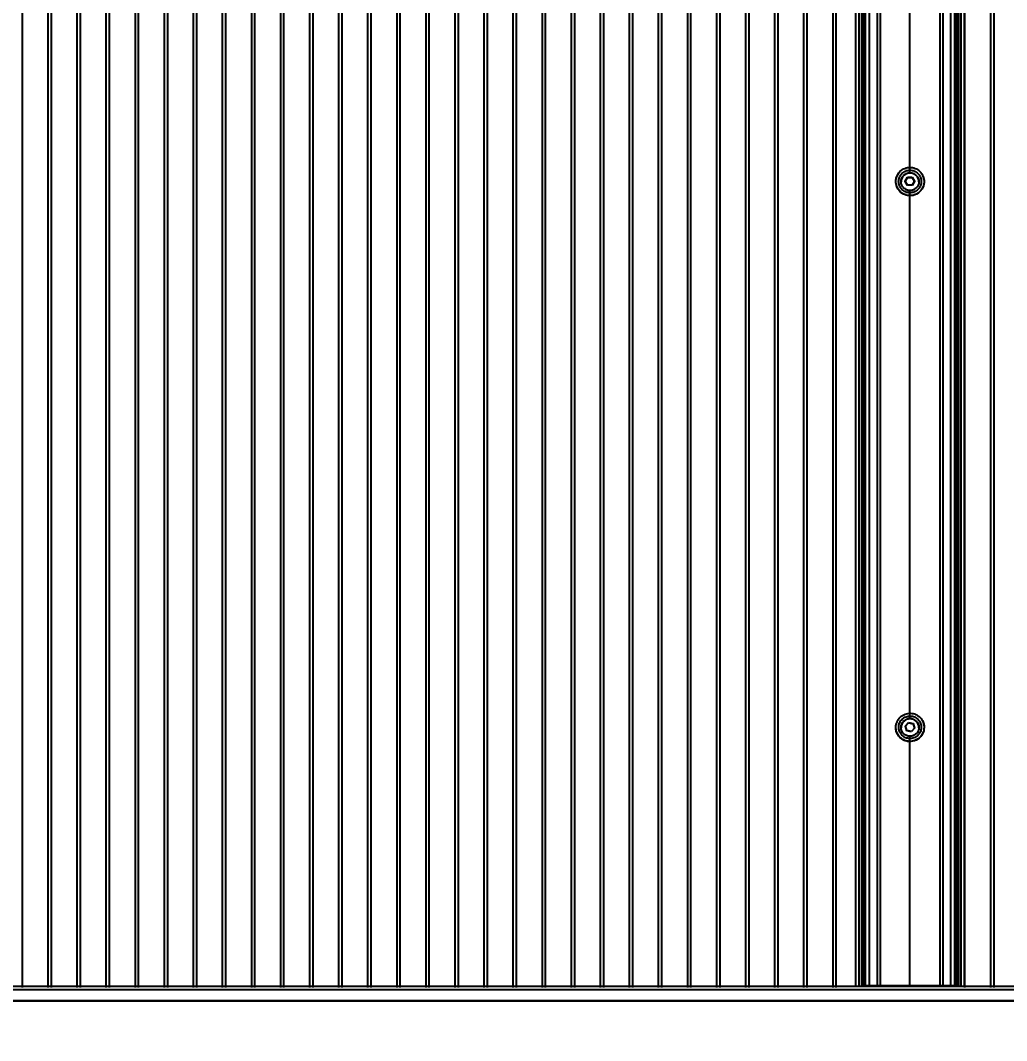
# Model space of a CAD drawing. Header units: millimetres. Extents: x 4625 to 14334, y 16216 to 31562.
# Drawn here: x 11297 to 11908, y 26854 to 27486 of the extents above; entities that cross this region are included whole.
import ezdxf

# ---------------------------------------------------------------- set-up
doc = ezdxf.new("R2010")
doc.units = ezdxf.units.MM
doc.header["$LTSCALE"] = 3
doc.layers.add('Default', color=7, linetype='Continuous')
doc.styles.get("Standard").update_dxf_attribs({"font": 'arial.ttf'})
doc.dimstyles.new('MATEUSZ', dxfattribs={"dimtxt": 35, "dimasz": 16, "dimexe": 0.18, "dimexo": 0.0625, "dimgap": 0.09, "dimtad": 0, "dimdec": 0, "dimdsep": 46, "dimtxsty": 'Standard', "dimblk": 'DOT', "dimcen": 0.09, "dimse1": 1, "dimse2": 1, "dimadec": 0, "dimazin": 0, "dimtfac": 1, "dimtdec": 0, "dimtofl": 0, "dimtmove": 0, "dimatfit": 3, "dimfxl": 1, "dimtolj": 1, "dimtzin": 0, "dimlwd": 9, "dimlwe": 9, "dimarcsym": 0})

# ---------------------------------------------------------------- blocks, each defined once
blk = doc.blocks.new('_Dot')
at = {"color": 0, "linetype": 'ByBlock', "lineweight": -2}
blk.add_line((-0.5, 0), (-1, 0), dxfattribs=at)
at = {"color": 0, "linetype": 'ByBlock', "const_width": 0.5}
blk.add_lwpolyline([(-0.25, 0, 1), (0.25, 0, 1)], format="xyb", close=True, dxfattribs=at)
blk = doc.blocks.new('*D31')
at = {"color": 0, "lineweight": 9, "transparency": 16777216}
for p, q in [((5803.89, 26303.39), (9576.19, 26303.39)), ((13713.73, 26303.39), (9941.43, 26303.39))]:
    blk.add_line(p, q, dxfattribs=at)
at = {"layer": 'Defpoints', "color": 0, "transparency": 16777216}
for p in [(5787.89, 28729.99), (13729.73, 28729.99), (13729.73, 26303.39)]:
    blk.add_point(p, dxfattribs=at)
at = {"color": 0, "lineweight": 9, "transparency": 16777216, "xscale": 16, "yscale": 16, "zscale": 16, "rotation": 180}
blk.add_blockref('_Dot', (5787.89, 26303.39), dxfattribs=at)
at = {"color": 0, "lineweight": 9, "transparency": 16777216, "xscale": 16, "yscale": 16, "zscale": 16}
blk.add_blockref('_Dot', (13729.73, 26303.39), dxfattribs=at)
at = {"color": 0, "transparency": 16777216, "insert": (9758.81, 26303.39), "char_height": 123, "attachment_point": 5}
blk.add_mtext('\\A1;7942', dxfattribs=at)

msp = doc.modelspace()

# ---------------------------------------------------------------- linework, layer by layer
at = {"layer": 'Default'}
for p, q in [((11298.31, 28706.81), (11298.31, 26887.25)), ((11314.31, 28706.81), (11314.31, 26887.25)), ((11316.31, 28706.81), (11316.31, 26887.25)), ((11332.31, 28706.81), (11332.31, 26887.25)), ((11334.31, 28706.81), (11334.31, 26887.25)), ((11350.31, 28706.81), (11350.31, 26887.25)), ((11352.31, 28706.81), (11352.31, 26887.25)), ((11368.31, 28706.81), (11368.31, 26887.25)), ((11370.31, 28706.81), (11370.31, 26887.25)), ((11386.31, 28706.81), (11386.31, 26887.25)), ((11388.31, 28706.81), (11388.31, 26887.25)), ((11404.31, 28706.81), (11404.31, 26887.25)), ((11406.31, 28706.81), (11406.31, 26887.25)), ((11422.31, 28706.81), (11422.31, 26887.25)), ((11424.31, 28706.81), (11424.31, 26887.25)), ((11440.31, 28706.81), (11440.31, 26887.25)), ((11442.31, 28706.81), (11442.31, 26887.25)), ((11458.31, 28706.81), (11458.31, 26887.25)), ((11460.31, 28706.81), (11460.31, 26887.25)), ((11476.31, 28706.81), (11476.31, 26887.25)), ((11478.31, 28706.81), (11478.31, 26887.25)), ((11494.31, 28706.81), (11494.31, 26887.25)), ((11496.31, 28706.81), (11496.31, 26887.25)), ((11512.31, 28706.81), (11512.31, 26887.25)), ((11514.31, 28706.81), (11514.31, 26887.25)), ((11530.31, 28706.81), (11530.31, 26887.25)), ((11532.31, 28706.81), (11532.31, 26887.25)), ((11548.31, 28706.81), (11548.31, 26887.25)), ((11550.31, 28706.81), (11550.31, 26887.25)), ((11566.31, 28706.81), (11566.31, 26887.25)), ((11568.31, 28706.81), (11568.31, 26887.25)), ((11584.31, 28706.81), (11584.31, 26887.25)), ((11586.31, 28706.81), (11586.31, 26887.25)), ((11602.31, 28706.81), (11602.31, 26887.25)), ((11604.31, 28706.81), (11604.31, 26887.25)), ((11620.31, 28706.81), (11620.31, 26887.25)), ((11622.31, 28706.81), (11622.31, 26887.25)), ((11638.31, 28706.81), (11638.31, 26887.25)), ((11640.31, 28706.81), (11640.31, 26887.25)), ((11656.31, 28706.81), (11656.31, 26887.25)), ((11658.31, 28706.81), (11658.31, 26887.25)), ((11674.31, 28706.81), (11674.31, 26887.25)), ((11676.31, 28706.81), (11676.31, 26887.25)), ((11692.31, 28706.81), (11692.31, 26887.25)), ((11694.31, 28706.81), (11694.31, 26887.25)), ((11710.31, 28706.81), (11710.31, 26887.25)), ((11712.31, 28706.81), (11712.31, 26887.25)), ((11728.31, 28706.81), (11728.31, 26887.25)), ((11730.31, 28706.81), (11730.31, 26887.25)), ((11746.31, 28706.81), (11746.31, 26887.25)), ((11748.31, 28706.81), (11748.31, 26887.25)), ((11764.31, 28706.81), (11764.31, 26887.25)), ((11766.31, 28706.81), (11766.31, 26887.25)), ((11782.31, 28706.81), (11782.31, 26887.25)), ((11784.31, 28706.81), (11784.31, 26887.25)), ((11800.31, 28706.81), (11800.31, 26887.25)), ((11802.31, 28706.81), (11802.31, 26887.25)), ((11814.64, 26887.39), (11814.64, 28706.95)), ((11816.64, 26887.84), (11816.64, 28707.4)), ((11818.14, 28707.83), (11818.14, 26888.27)), ((11818.26, 26887.98), (11818.26, 28707.54)), ((11818.95, 28707.9), (11818.95, 26888.34)), ((11819.89, 28707.74), (11819.89, 26888.19)), ((11819.89, 28707.54), (11819.89, 26887.98)), ((11820.64, 26887.98), (11820.64, 28707.54)), ((11823.14, 26888.09), (11823.14, 28707.64)), ((11827.89, 28707.82), (11827.89, 26888.27)), ((11829.64, 28707.82), (11829.64, 26888.26)), ((11866.64, 28707.82), (11866.64, 26888.26)), ((11868.39, 28707.82), (11868.39, 26888.27)), ((11873.14, 28707.64), (11873.14, 26888.09)), ((11875.64, 28707.54), (11875.64, 26887.98)), ((11875.89, 28707.51), (11875.89, 26887.95)), ((11876.39, 28707.74), (11876.39, 26888.19)), ((11876.39, 28707.54), (11876.39, 26887.98)), ((11877.33, 28707.9), (11877.33, 26888.34)), ((11878.03, 28707.54), (11878.03, 26887.98)), ((11878.14, 28707.83), (11878.14, 26888.27)), ((11879.64, 28707.4), (11879.64, 26887.84)), ((11881.64, 28706.95), (11881.64, 26887.39)), ((11881.97, 28706.81), (11881.97, 26887.25)), ((11897.97, 28706.81), (11897.97, 26887.25)), ((11899.97, 28706.81), (11899.97, 26887.25)), ((11848.14, 27391.56), (11848.14, 27718.51)), ((11845.25, 27386.16), (11846.7, 27388.65)), ((11846.7, 27388.65), (11849.58, 27388.65)), ((11849.58, 27388.65), (11851.03, 27386.16)), ((11846.7, 27383.67), (11845.25, 27386.16)), ((11848.14, 27053.64), (11848.14, 27380.59)), ((11851.03, 27386.16), (11849.58, 27383.67)), ((11845.33, 27048.88), (11847.29, 27050.99)), ((11846.18, 27046.13), (11845.33, 27048.88)), ((11848.99, 27045.48), (11846.18, 27046.13)), ((11847.29, 27050.99), (11847.29, 27051.17)), ((11847.29, 27050.99), (11850.11, 27050.35)), ((11850.11, 27050.35), (11850.95, 27047.59)), ((11850.95, 27047.59), (11850.95, 27047.77)), ((11848.14, 26888.54), (11848.14, 27042.66)), ((11015.31, 26887.98), (13561.81, 26887.98)), ((11015.31, 26885.99), (13561.81, 26885.99)), ((13530.24, 26878.9), (11044.06, 26878.9)), ((11044.33, 26878.91), (13530.21, 26878.91))]:
    msp.add_line(p, q, dxfattribs=at)
for points in [[(11848.14, 27377.43, 0), (11847.35, 27377.47, 0), (11846.55, 27377.58, 0), (11845.73, 27377.77, 0), (11844.92, 27378.04, 0), (11844.12, 27378.41, 0), (11843.35, 27378.85, 0), (11842.63, 27379.38, 0), (11841.95, 27379.99, 0), (11841.35, 27380.66, 0), (11840.82, 27381.38, 0), (11840.37, 27382.15, 0), (11840, 27382.95, 0), (11839.73, 27383.76, 0), (11839.54, 27384.57, 0), (11839.43, 27385.38, 0), (11839.39, 27386.16, 0), (11839.43, 27386.94, 0), (11839.54, 27387.75, 0), (11839.73, 27388.56, 0), (11840, 27389.37, 0), (11840.37, 27390.17, 0), (11840.82, 27390.94, 0), (11841.35, 27391.66, 0), (11841.95, 27392.33, 0), (11842.63, 27392.94, 0), (11843.35, 27393.47, 0), (11844.12, 27393.91, 0), (11844.92, 27394.28, 0), (11845.73, 27394.55, 0), (11846.55, 27394.74, 0), (11847.35, 27394.85, 0), (11848.14, 27394.89, 0), (11848.93, 27394.85, 0), (11849.73, 27394.74, 0), (11850.55, 27394.55, 0), (11851.36, 27394.28, 0), (11852.16, 27393.91, 0), (11852.93, 27393.47, 0), (11853.66, 27392.94, 0), (11854.33, 27392.33, 0), (11854.93, 27391.66, 0), (11855.46, 27390.94, 0), (11855.91, 27390.17, 0), (11856.28, 27389.37, 0), (11856.55, 27388.56, 0), (11856.74, 27387.75, 0), (11856.86, 27386.94, 0), (11856.89, 27386.16, 0), (11856.86, 27385.38, 0), (11856.74, 27384.57, 0), (11856.55, 27383.76, 0), (11856.28, 27382.95, 0), (11855.91, 27382.15, 0), (11855.46, 27381.38, 0), (11854.93, 27380.66, 0), (11854.33, 27379.99, 0), (11853.66, 27379.38, 0), (11852.93, 27378.85, 0), (11852.16, 27378.41, 0), (11851.36, 27378.04, 0), (11850.55, 27377.77, 0), (11849.73, 27377.58, 0), (11848.93, 27377.47, 0)], [(11848.14, 27379.18, 0), (11847.51, 27379.21, 0), (11846.87, 27379.29, 0), (11846.21, 27379.45, 0), (11845.56, 27379.67, 0), (11844.93, 27379.96, 0), (11844.31, 27380.32, 0), (11843.73, 27380.74, 0), (11843.19, 27381.22, 0), (11842.71, 27381.76, 0), (11842.28, 27382.34, 0), (11841.92, 27382.95, 0), (11841.63, 27383.59, 0), (11841.41, 27384.24, 0), (11841.26, 27384.89, 0), (11841.17, 27385.53, 0), (11841.14, 27386.16, 0), (11841.17, 27386.79, 0), (11841.26, 27387.43, 0), (11841.41, 27388.08, 0), (11841.63, 27388.73, 0), (11841.92, 27389.37, 0), (11842.28, 27389.98, 0), (11842.71, 27390.56, 0), (11843.19, 27391.1, 0), (11843.73, 27391.58, 0), (11844.31, 27392, 0), (11844.93, 27392.36, 0), (11845.56, 27392.65, 0), (11846.21, 27392.87, 0), (11846.87, 27393.03, 0), (11847.51, 27393.11, 0), (11848.14, 27393.14, 0), (11848.77, 27393.11, 0), (11849.41, 27393.03, 0), (11850.07, 27392.87, 0), (11850.72, 27392.65, 0), (11851.36, 27392.36, 0), (11851.97, 27392, 0), (11852.55, 27391.58, 0), (11853.09, 27391.1, 0), (11853.58, 27390.56, 0), (11854, 27389.98, 0), (11854.36, 27389.37, 0), (11854.65, 27388.73, 0), (11854.87, 27388.08, 0), (11855.02, 27387.43, 0), (11855.11, 27386.79, 0), (11855.14, 27386.16, 0), (11855.11, 27385.53, 0), (11855.02, 27384.89, 0), (11854.87, 27384.24, 0), (11854.65, 27383.59, 0), (11854.36, 27382.95, 0), (11854, 27382.34, 0), (11853.58, 27381.76, 0), (11853.09, 27381.22, 0), (11852.55, 27380.74, 0), (11851.97, 27380.32, 0), (11851.36, 27379.96, 0), (11850.72, 27379.67, 0), (11850.07, 27379.45, 0), (11849.41, 27379.29, 0), (11848.77, 27379.21, 0)], [(11850.09, 27056.74, 0), (11850.85, 27056.53, 0), (11851.61, 27056.25, 0), (11852.36, 27055.88, 0), (11853.09, 27055.43, 0), (11853.79, 27054.9, 0), (11854.44, 27054.29, 0), (11855.03, 27053.61, 0), (11855.55, 27052.88, 0), (11855.99, 27052.09, 0), (11856.35, 27051.26, 0), (11856.61, 27050.41, 0), (11856.79, 27049.56, 0), (11856.88, 27048.7, 0), (11856.88, 27047.87, 0), (11856.81, 27047.06, 0), (11856.67, 27046.29, 0), (11856.46, 27045.53, 0), (11856.17, 27044.77, 0), (11855.8, 27044.02, 0), (11855.35, 27043.29, 0), (11854.82, 27042.6, 0), (11854.21, 27041.95, 0), (11853.53, 27041.36, 0), (11852.79, 27040.84, 0), (11852, 27040.4, 0), (11851.17, 27040.05, 0), (11850.32, 27039.78, 0), (11849.47, 27039.61, 0), (11848.61, 27039.52, 0), (11847.77, 27039.51, 0), (11846.96, 27039.59, 0), (11846.19, 27039.73, 0), (11845.43, 27039.94, 0), (11844.67, 27040.22, 0), (11843.92, 27040.59, 0), (11843.19, 27041.04, 0), (11842.49, 27041.57, 0), (11841.84, 27042.18, 0), (11841.25, 27042.86, 0), (11840.73, 27043.6, 0), (11840.29, 27044.38, 0), (11839.93, 27045.21, 0), (11839.67, 27046.06, 0), (11839.49, 27046.91, 0), (11839.4, 27047.77, 0), (11839.4, 27048.6, 0), (11839.47, 27049.41, 0), (11839.61, 27050.18, 0), (11839.82, 27050.94, 0), (11840.11, 27051.7, 0), (11840.48, 27052.45, 0), (11840.93, 27053.18, 0), (11841.46, 27053.87, 0), (11842.07, 27054.52, 0), (11842.75, 27055.11, 0), (11843.49, 27055.63, 0), (11844.28, 27056.07, 0), (11845.11, 27056.42, 0), (11845.96, 27056.69, 0), (11846.82, 27056.86, 0), (11847.67, 27056.95, 0), (11848.51, 27056.96, 0), (11849.32, 27056.88, 0)], [(11849.7, 27055.04, 0), (11850.31, 27054.87, 0), (11850.92, 27054.65, 0), (11851.52, 27054.35, 0), (11852.1, 27053.99, 0), (11852.66, 27053.57, 0), (11853.18, 27053.08, 0), (11853.65, 27052.54, 0), (11854.07, 27051.95, 0), (11854.42, 27051.32, 0), (11854.71, 27050.66, 0), (11854.92, 27049.98, 0), (11855.06, 27049.29, 0), (11855.13, 27048.61, 0), (11855.13, 27047.94, 0), (11855.08, 27047.3, 0), (11854.96, 27046.68, 0), (11854.8, 27046.07, 0), (11854.57, 27045.47, 0), (11854.27, 27044.86, 0), (11853.91, 27044.28, 0), (11853.48, 27043.73, 0), (11853, 27043.21, 0), (11852.45, 27042.74, 0), (11851.86, 27042.32, 0), (11851.23, 27041.97, 0), (11850.57, 27041.69, 0), (11849.89, 27041.47, 0), (11849.2, 27041.33, 0), (11848.52, 27041.26, 0), (11847.85, 27041.26, 0), (11847.2, 27041.32, 0), (11846.58, 27041.43, 0), (11845.97, 27041.6, 0), (11845.36, 27041.83, 0), (11844.76, 27042.12, 0), (11844.18, 27042.48, 0), (11843.62, 27042.9, 0), (11843.1, 27043.39, 0), (11842.63, 27043.93, 0), (11842.21, 27044.52, 0), (11841.86, 27045.15, 0), (11841.57, 27045.81, 0), (11841.36, 27046.49, 0), (11841.22, 27047.18, 0), (11841.15, 27047.86, 0), (11841.15, 27048.53, 0), (11841.2, 27049.17, 0), (11841.32, 27049.79, 0), (11841.48, 27050.4, 0), (11841.71, 27051.01, 0), (11842.01, 27051.61, 0), (11842.37, 27052.19, 0), (11842.8, 27052.75, 0), (11843.28, 27053.26, 0), (11843.83, 27053.73, 0), (11844.42, 27054.15, 0), (11845.05, 27054.5, 0), (11845.71, 27054.78, 0), (11846.39, 27055, 0), (11847.08, 27055.14, 0), (11847.76, 27055.21, 0), (11848.43, 27055.21, 0), (11849.08, 27055.15, 0)]]:
    msp.add_polyline3d(points, close=True, dxfattribs=at)
for points in [[(11848.14, 27377.35, 0), (11847.01, 27377.42, 0), (11845.84, 27377.65, 0), (11844.68, 27378.06, 0), (11843.56, 27378.64, 0), (11842.51, 27379.39, 0), (11841.58, 27380.3, 0), (11840.8, 27381.32, 0), (11840.19, 27382.43, 0), (11839.75, 27383.59, 0), (11839.49, 27384.75, 0), (11839.39, 27385.89, 0), (11839.44, 27387.01, 0), (11839.65, 27388.17, 0), (11840.02, 27389.33, 0), (11840.58, 27390.46, 0), (11841.3, 27391.52, 0)], [(11842.64, 27386.07, 0), (11842.67, 27386.59, 0), (11842.74, 27387.12, 0), (11842.88, 27387.65, 0), (11843.06, 27388.17, 0), (11843.3, 27388.67, 0), (11843.58, 27389.13, 0), (11843.9, 27389.56, 0), (11844.25, 27389.95, 0), (11844.64, 27390.31, 0), (11845.07, 27390.63, 0), (11845.54, 27390.91, 0), (11846.04, 27391.14, 0), (11846.55, 27391.33, 0), (11847.08, 27391.46, 0), (11847.62, 27391.54, 0), (11848.14, 27391.56, 0)], [(11853.64, 27385.93, 0), (11853.61, 27386.45, 0), (11853.54, 27386.98, 0), (11853.41, 27387.51, 0), (11853.22, 27388.03, 0), (11852.99, 27388.53, 0), (11852.7, 27388.99, 0), (11852.38, 27389.42, 0), (11852.03, 27389.81, 0), (11851.64, 27390.17, 0), (11851.21, 27390.49, 0), (11850.74, 27390.77, 0), (11850.25, 27391, 0), (11849.73, 27391.19, 0), (11849.2, 27391.32, 0), (11848.67, 27391.4, 0), (11848.14, 27391.42, 0), (11847.62, 27391.4, 0), (11847.08, 27391.32, 0), (11846.55, 27391.19, 0), (11846.04, 27391, 0), (11845.54, 27390.77, 0), (11845.07, 27390.49, 0), (11844.64, 27390.17, 0), (11844.25, 27389.81, 0), (11843.9, 27389.42, 0), (11843.58, 27388.99, 0), (11843.3, 27388.53, 0), (11843.06, 27388.03, 0), (11842.88, 27387.51, 0), (11842.74, 27386.98, 0), (11842.67, 27386.45, 0), (11842.64, 27385.93, 0)], [(11845.25, 27386.34, 0), (11846.7, 27388.83, 0)], [(11846.7, 27388.83, 0), (11849.58, 27388.83, 0)], [(11848.14, 27391.56, 0), (11848.67, 27391.54, 0), (11849.2, 27391.46, 0), (11849.73, 27391.33, 0), (11850.25, 27391.14, 0), (11850.74, 27390.91, 0), (11851.21, 27390.63, 0), (11851.64, 27390.31, 0), (11852.03, 27389.95, 0), (11852.38, 27389.56, 0), (11852.7, 27389.13, 0), (11852.99, 27388.67, 0), (11853.22, 27388.17, 0), (11853.41, 27387.65, 0), (11853.54, 27387.12, 0), (11853.61, 27386.59, 0), (11853.64, 27386.07, 0)], [(11856.17, 27389.55, 0), (11856.54, 27388.52, 0), (11856.78, 27387.49, 0), (11856.88, 27386.47, 0), (11856.87, 27385.48, 0), (11856.74, 27384.46, 0), (11856.48, 27383.43, 0), (11856.08, 27382.41, 0), (11855.54, 27381.42, 0), (11854.87, 27380.5, 0), (11854.08, 27379.67, 0), (11853.19, 27378.95, 0), (11852.22, 27378.36, 0), (11851.21, 27377.9, 0), (11850.17, 27377.59, 0), (11849.14, 27377.41, 0), (11848.14, 27377.35, 0)], [(11849.58, 27388.83, 0), (11851.03, 27386.34, 0)], [(11848.14, 27380.59, 0), (11847.62, 27380.62, 0), (11847.08, 27380.69, 0), (11846.55, 27380.82, 0), (11846.04, 27381.01, 0), (11845.54, 27381.24, 0), (11845.07, 27381.52, 0), (11844.64, 27381.84, 0), (11844.25, 27382.19, 0), (11843.9, 27382.58, 0), (11843.58, 27383.01, 0), (11843.3, 27383.48, 0), (11843.06, 27383.97, 0), (11842.88, 27384.49, 0), (11842.74, 27385.01, 0), (11842.67, 27385.55, 0), (11842.64, 27386.07, 0)], [(11846.7, 27383.84, 0), (11845.25, 27386.34, 0)], [(11849.58, 27383.84, 0), (11846.7, 27383.84, 0)], [(11853.64, 27386.07, 0), (11853.61, 27385.55, 0), (11853.54, 27385.01, 0), (11853.41, 27384.49, 0), (11853.22, 27383.97, 0), (11852.99, 27383.48, 0), (11852.7, 27383.01, 0), (11852.38, 27382.58, 0), (11852.03, 27382.19, 0), (11851.64, 27381.84, 0), (11851.21, 27381.52, 0), (11850.74, 27381.24, 0), (11850.25, 27381.01, 0), (11849.73, 27380.82, 0), (11849.2, 27380.69, 0), (11848.67, 27380.62, 0), (11848.14, 27380.59, 0)], [(11851.03, 27386.34, 0), (11849.58, 27383.84, 0)], [(11855.8, 27052.38, 0), (11856.29, 27051.34, 0), (11856.63, 27050.26, 0), (11856.83, 27049.17, 0), (11856.89, 27048.09, 0), (11856.82, 27047.06, 0), (11856.64, 27046.07, 0), (11856.34, 27045.11, 0), (11855.91, 27044.15, 0), (11855.36, 27043.21, 0), (11854.66, 27042.33, 0), (11853.85, 27041.54, 0), (11852.93, 27040.85, 0), (11851.93, 27040.28, 0), (11850.87, 27039.86, 0), (11849.78, 27039.58, 0), (11848.69, 27039.44, 0), (11847.62, 27039.44, 0), (11846.6, 27039.56, 0), (11845.63, 27039.79, 0), (11844.66, 27040.14, 0), (11843.71, 27040.62, 0), (11842.8, 27041.24, 0), (11841.95, 27041.98, 0), (11841.19, 27042.84, 0), (11840.55, 27043.8, 0), (11840.05, 27044.83, 0), (11839.69, 27045.91, 0), (11839.47, 27047, 0), (11839.39, 27048.08, 0), (11839.44, 27049.12, 0), (11839.61, 27050.11, 0), (11839.9, 27051.08, 0)], [(11842.64, 27048.14, 0), (11842.67, 27048.67, 0), (11842.74, 27049.2, 0), (11842.88, 27049.73, 0), (11843.06, 27050.25, 0), (11843.3, 27050.74, 0), (11843.58, 27051.21, 0), (11843.9, 27051.64, 0), (11844.25, 27052.03, 0), (11844.64, 27052.38, 0), (11845.07, 27052.7, 0), (11845.54, 27052.98, 0), (11846.04, 27053.22, 0), (11846.55, 27053.4, 0), (11847.08, 27053.53, 0), (11847.62, 27053.61, 0), (11848.14, 27053.64, 0)], [(11853.64, 27048, 0), (11853.61, 27048.53, 0), (11853.54, 27049.06, 0), (11853.41, 27049.59, 0), (11853.22, 27050.11, 0), (11852.99, 27050.6, 0), (11852.7, 27051.07, 0), (11852.38, 27051.5, 0), (11852.03, 27051.89, 0), (11851.64, 27052.24, 0), (11851.21, 27052.56, 0), (11850.74, 27052.84, 0), (11850.25, 27053.08, 0), (11849.73, 27053.26, 0), (11849.2, 27053.39, 0), (11848.67, 27053.47, 0), (11848.14, 27053.5, 0), (11847.62, 27053.47, 0), (11847.08, 27053.39, 0), (11846.55, 27053.26, 0), (11846.04, 27053.08, 0), (11845.54, 27052.84, 0), (11845.07, 27052.56, 0), (11844.64, 27052.24, 0), (11844.25, 27051.89, 0), (11843.9, 27051.5, 0), (11843.58, 27051.07, 0), (11843.3, 27050.6, 0), (11843.06, 27050.11, 0), (11842.88, 27049.59, 0), (11842.74, 27049.06, 0), (11842.67, 27048.53, 0), (11842.64, 27048, 0)], [(11848.14, 27053.64, 0), (11848.67, 27053.61, 0), (11849.2, 27053.53, 0), (11849.73, 27053.4, 0), (11850.25, 27053.22, 0), (11850.74, 27052.98, 0), (11851.21, 27052.7, 0), (11851.64, 27052.38, 0), (11852.03, 27052.03, 0), (11852.38, 27051.64, 0), (11852.7, 27051.21, 0), (11852.99, 27050.74, 0), (11853.22, 27050.25, 0), (11853.41, 27049.73, 0), (11853.54, 27049.2, 0), (11853.61, 27048.67, 0), (11853.64, 27048.14, 0)], [(11848.14, 27042.66, 0), (11847.62, 27042.69, 0), (11847.08, 27042.77, 0), (11846.55, 27042.9, 0), (11846.04, 27043.08, 0), (11845.54, 27043.32, 0), (11845.07, 27043.6, 0), (11844.64, 27043.92, 0), (11844.25, 27044.27, 0), (11843.9, 27044.66, 0), (11843.58, 27045.09, 0), (11843.3, 27045.55, 0), (11843.06, 27046.05, 0), (11842.88, 27046.56, 0), (11842.74, 27047.09, 0), (11842.67, 27047.62, 0), (11842.64, 27048.14, 0)], [(11845.33, 27049.06, 0), (11847.29, 27051.17, 0)], [(11846.18, 27046.3, 0), (11845.33, 27049.06, 0)], [(11848.99, 27045.66, 0), (11846.18, 27046.3, 0)], [(11847.29, 27051.17, 0), (11850.11, 27050.52, 0)], [(11853.64, 27048.14, 0), (11853.61, 27047.62, 0), (11853.54, 27047.09, 0), (11853.41, 27046.56, 0), (11853.22, 27046.05, 0), (11852.99, 27045.55, 0), (11852.7, 27045.09, 0), (11852.38, 27044.66, 0), (11852.03, 27044.27, 0), (11851.64, 27043.92, 0), (11851.21, 27043.6, 0), (11850.74, 27043.32, 0), (11850.25, 27043.08, 0), (11849.73, 27042.9, 0), (11849.2, 27042.77, 0), (11848.67, 27042.69, 0), (11848.14, 27042.66, 0)], [(11850.95, 27047.77, 0), (11848.99, 27045.66, 0)], [(11850.11, 27050.52, 0), (11850.95, 27047.77, 0)], [(11818.95, 26888.34, 0), (11848.14, 26888.54, 0)], [(11830.52, 26888.33, 0), (11865.76, 26888.33, 0)], [(11848.14, 26888.54, 0), (11877.33, 26888.34, 0)]]:
    msp.add_polyline3d(points, dxfattribs=at)

# ---------------------------------------------------------------- dimensions: what is measured, and where the dimension line sits
dim = msp.add_linear_dim(base=(13729.73, 26303.39), p1=(5787.89, 28729.99), p2=(13729.73, 28729.99), dimstyle='MATEUSZ', override={"dimtxt": 123})
dim.commit()
dim.dimension.update_dxf_attribs({"geometry": '*D31', "text_midpoint": (9758.81, 26303.39)})

doc.saveas('drawing.dxf')
